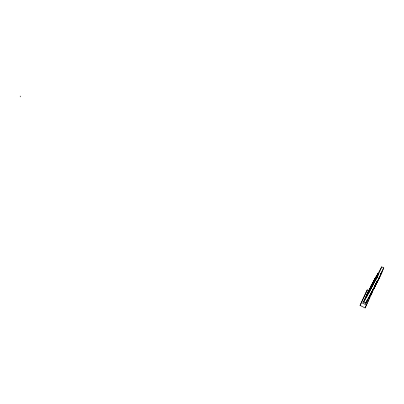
<?xml version="1.0" encoding="UTF-8"?>
<svg xmlns="http://www.w3.org/2000/svg" width="404" height="404" viewBox="0 0 404 404"><rect width="100%" height="100%" fill="white"/><g stroke="black" fill="none" stroke-linecap="round" stroke-linejoin="round"><path stroke-width="0.61" d="M372.089 285.148L372.932 283.406M378.381 273.705L377.674 273.705L376.71 275.937M377.977 273.508L376.715 276.513M372.352 285.088L373.044 283.664L371.402 287.178M370.923 293.516L370.736 293.865M380.568 273.856L380.977 274.048L381.088 273.73M370.034 295.556L370.205 295.157M372.523 284.704L372.675 284.406L372.463 284.82M370.18 295.268L369.519 296.546M371.736 286.481L371.761 286.386M370.306 287.981L370.468 287.603M371.453 286.678L371.604 286.38L370.029 289.779L370.7 288.527M370.771 293.915L370.63 294.198M369.448 289.966L369.276 290.229L370.301 288.047M371.958 286.037L372.054 285.8M370.655 288.466L370.816 288.178L370.609 288.643M371.417 286.784L371.054 287.517M370.503 294.476L370.337 294.854M372.094 285.668L372.468 284.876M371.271 292.713L371.034 293.188L371.347 292.612M368.731 291.516L369.029 290.845M368.938 291.501L369.519 290.234L369.312 290.703M371.978 285.931L372.15 285.552M375.871 278.427L376.255 278.684L378.593 273.69L378.184 273.498L376.71 275.957C377.134 276.599 377.523 275.472 376.851 275.579M370.892 287.976L370.337 289.143M370.064 295.425L369.918 295.748M371.604 286.734L371.882 286.199L371.079 287.835L372.675 284.411M375.902 279.124C376.811 276.013 376.836 276.861 377.099 276.765L376.063 279.038L375.498 278.937L375.649 278.533L376.053 278.73M368.741 291.572L368.241 292.582L368.473 292.127M367.292 294.753L368.029 293.117M370.357 288.774L370.473 288.496M367.721 293.834L367.297 294.733M371.125 286.108L371.433 285.456L370.938 286.512M369.847 289.931L370.301 288.9L369.569 290.562M371.271 287.077L371.983 285.623M368.812 291.35L368.872 291.254M370.564 287.305L370.897 286.683L370.645 287.178L370.741 286.931M370.241 288.113L370.412 287.724M370.746 288.269L371.332 286.946M367.544 294.228L366.923 295.511M369.261 290.779L368.549 292.42M369.099 291.117L369.887 289.491M369.968 289.592L370.362 288.739M368.721 291.951L368.64 292.213M369.7 289.4L369.458 289.82M367.852 293.587L367.994 293.269M368.791 291.41L368.605 291.799M368.786 291.895L368.256 292.976L368.473 292.562M367.675 293.971L368.024 293.137M370.13 288.4L369.711 289.325M375.614 284.562L376.614 282.537L376.311 283.179M376.008 283.78L376.058 283.558M375.326 285.325C375.119 285.779 375.614 284.633 374.937 286.194M374.038 281.174L373.831 281.593L374.816 279.629L374.553 280.144M372.281 284.754L371.998 285.33M370.917 293.95L371.311 293.006M372.907 283.022L373.16 282.517M373.473 282.441L373.013 283.441L373.922 281.654M376.159 283.386L375.725 284.35M371.963 284.527L372.7 283.128M374.639 286.325L374.882 285.81L374.73 286.178M372.342 284.704L373.791 281.527M374.791 286.522L375.053 285.845M372.523 283.421L372.589 283.325M373.316 282.83L373.124 283.189L373.301 282.861M378.346 273.816L377.114 276.154M371.958 291.774L372.069 291.526L371.938 291.819M376.634 276.755L376.579 276.927M375.048 278.856L374.821 279.351L375.871 277.23L374.856 279.502M376.654 276.71L376.811 276.417M373.432 289.325L373.675 288.84L373.316 289.547M374.271 287.845L374.649 287.052M374.457 280.149C375.124 278.906 373.756 281.517 374.346 280.629M371.362 293.077L371.564 292.673L371.326 293.158M372.412 291.188L372.609 290.779L372.367 291.264M372.135 284.411L372.205 284.244M374.564 279.694L374.761 279.321M373.458 281.765L373.655 281.396M373.947 281.356L374.367 280.644L374.22 280.926M374.518 280.118L374.452 280.24M376.765 282.068L376.922 281.825L376.336 283.012M381.644 271.685L381.977 272.054L382.128 271.665L380.775 274.356M376.063 279.038L375.498 278.937L374.705 280.724M374.75 279.477L374.877 279.25M375.76 284.27L376.074 283.623M376.053 283.613L376.018 283.719M372.614 284.189L372.422 284.416L372.902 283.542M372.978 289.926L372.443 291.057L372.624 290.638M375.008 286.224L375.129 286.007M374.574 287.244L374.468 287.441M373.468 282.467L373.453 282.608M370.953 293.839L371.109 293.491L370.736 294.253M376.755 281.851L377.159 282.048L377.785 280.618M380.24 275.589L379.553 277.164M366.408 301.394L365.655 303.116L379.184 278.447L383.8 267.852L381.719 266.867L378.119 273.523M368.852 297.283L369.104 297.405L370.811 293.501M370.534 294.238L369.185 297.238L368.933 297.117M370.039 295.516L371.412 292.526M371.645 292.097L370.165 295.455L369.913 295.329M371.215 293.38L371.417 293.006M371.301 293.223L371.71 292.238M371.948 291.703L373.503 288.81M372.241 291.052L372.402 290.658M371.21 293.551L372.927 289.638M372.251 291.486L372.458 291.107M373.139 289.461L373.281 289.153M368.902 290.703L367.231 289.89L360.065 305.429L365.105 307.929L367.286 302.939M367.771 301.833L368.499 300.172M368.983 299.061L369.711 297.4M373.402 289.39L373.745 288.592L373.574 289.047M373.922 288.214L374.094 287.895L373.897 288.32M375.346 284.865L374.119 287.683L374.377 287.805L369.104 297.405M376.265 282.815L376.447 282.391M365.105 307.929L372.246 292.329L370.675 295.183M373.326 289.693L375.776 284.108M374.038 288.264L374.321 287.653M374.483 287.219L374.311 287.577L374.559 287.254M374.543 287.143L374.927 286.436M376.457 282.871L374.957 286.325M374.377 287.805L377.275 281.149M376.629 282.775L377.003 282.012L376.669 282.684M376.952 282.012L377.376 281.169M372.155 284.138L371.862 284.724L372.246 283.956M371.72 286.754L376.417 276.084L376.669 276.205L371.978 286.88L371.725 286.724L366.509 296.364L366.761 296.491L367.862 293.991M371.665 287.118L375.579 278.24L375.326 278.119L370.685 288.648L370.938 288.769M374.144 282.133L374.21 281.846M374.523 281.27L373.897 282.553M374.755 280.947L374.356 281.851M377.245 275.432L375.018 280.346M377.24 275.346L377.604 274.619M377.488 274.882L377.291 275.286L377.422 274.998M375.846 278.487L378.184 273.498M377.462 275.301L378.078 273.897L377.674 273.705M371.266 285.845L368.079 291.754L363.519 302.066L365.807 303.192L367.569 299.172M368.079 291.754L363.676 302.142L377.078 277.442L381.719 266.867M366.509 296.364L371.175 285.8L371.422 285.921L368.519 291.289M363.519 302.066L366.686 296.223L371.377 285.583M367.559 294.415L372.18 283.951M368.801 291.86L369.231 290.764M370.63 287.709L370.756 287.471M370.771 287.385L371.114 286.719M372.306 283.82L370.902 287.098L371.392 286.088L371.17 285.825M368.089 293.92L369.054 291.733M371.614 285.956L371.468 286.269M371.968 285.113L372.589 283.79L372.215 284.542M372.008 285.017L372.68 283.598M373.033 282.689L373.24 282.27M369.569 290.986L368.847 292.632L368.589 292.506L373.22 282.022C373.316 283.209 373.2 282.452 373.341 282.537M372.261 284.8L372.574 284.214M373.463 282.174L373.695 281.719L373.321 282.477L373.533 282.108M373.7 281.623L374.225 280.538M373.942 281.068L375.427 278.235M374.139 280.623L374.321 280.209M374.508 279.79L374.69 279.482M370.13 290.158L371.099 287.961M373.574 282.33L373.604 282.149M373.917 281.573L374.559 280.214M374.261 280.775L375.437 278.033M370.407 289.542L371.135 287.895M370.811 294.102L371.003 293.718M360.065 305.429L367.231 289.89M375.104 285.729L375.245 285.497M376.73 282.578L377.129 281.739M377.124 276.71L378.316 274.255M377.993 280.144L378.164 279.76M374.846 286.33L375.013 286.022M372.958 289.926L372.857 290.153M380.376 274.932L380.558 274.538M379.472 277.336L379.174 277.977M380.709 274.498L380.538 274.856M370.882 286.668L371.059 286.264M370.347 287.85L370.594 287.375M369.271 290.365L368.665 291.617M369.276 290.229L369.503 289.794M368.988 290.986L369.115 290.734M369.301 290.658L369.519 290.234M368.514 292.44L368.731 292.016M369.559 290.511L369.771 290.057L369.301 291.052L369.519 290.633M370.857 288.001L371.079 287.572M371.392 286.789L371.513 286.577M372.402 284.977L371.927 285.981M368.276 292.612L367.832 293.501M369.423 290.431L369.544 290.138M369.948 289.688L369.822 289.865M370.448 294.526L370.256 294.991M371.236 286.143L371.448 285.663M370.892 287.229L370.084 288.951L370.549 288.007M374.463 281.608L374.826 280.861M375.008 280.527L374.569 281.421L375.114 280.28M371.786 285.002L371.599 285.426M371.796 285.067L372.034 284.618M374.877 279.381L375.119 278.917M376.245 277.553L376.503 277.033M371.175 293.243L371.428 292.713L371.266 293.031M375.432 284.769L374.725 286.325M378.684 278.684L380.204 275.604M375.553 278.79L376.129 277.624M374.442 281.315L375.331 279.442M375.639 278.74L375.321 279.315M373.634 283.148L373.963 282.497M373.947 282.441L374.24 281.921M373.569 283.305L373.826 282.709M371.635 292.314L371.508 292.567L371.731 292.092M375.548 284.537L375.74 284.118L375.548 284.532M380.674 274.306L381.745 272.139M377.159 282.048L379.083 278.154M371.326 285.936L371.453 285.684M371.887 284.86L372.059 284.542M374.968 279.174L375.139 278.826M372.432 284.492L372.564 284.234M376.371 277.073L376.119 277.498M375.917 278.109L376.063 277.775M376.371 277.27L376.594 276.851M376.664 282.366L376.856 281.987M372.806 283.765L372.675 284.022M371.559 285.653L371.266 286.264L371.473 285.906M374.341 280.583L374.675 279.916M373.66 282.138L374.129 281.184L373.968 281.442M375.811 278.603L376.033 278.169L375.407 279.462M371.478 285.83L371.609 285.572M370.291 288.517L370.372 288.335M372.852 283.588L372.998 283.295M373.872 281.699L374.033 281.381L373.644 282.078M374.185 282.3L374.296 282.048M370.973 286.926L371.332 286.194L371.185 286.502M376.291 283.34L375.922 284.068L376.134 283.699M375.235 285.633L375.614 284.87L375.452 285.189M372.619 290.168L372.781 289.85M376.053 283.881L375.553 284.911M375.215 285.285L375.356 285.002M374.922 285.936L374.766 286.123M373.266 282.719L372.953 283.315L373.109 283.078M375.397 279.154L376.437 276.922L376.225 277.407M375.119 280.113L375.811 278.704M372.013 284.441L371.71 285.083M371.135 285.971L376.417 276.084M373.195 282.351L373.735 281.204M374.301 280.28L374.846 279.129M371.609 285.315L371.922 284.865M371.953 284.709L372.342 283.936M373.296 282.204L372.746 283.34L372.912 283.027M371.66 285.497L377.523 274.634M370.418 288.193L371.034 286.906M371.518 286.173L371.978 285.174M376.568 276.826L377.058 275.821M376.144 277.78L376.422 277.27M370.261 288.81L370.933 287.567M376.038 278.033L376.311 277.523M367.761 293.683L368.089 293.051M375.316 279.826L374.841 280.745L375.538 279.24L375.23 279.871M367.948 293.617L368.61 292.385M368.983 291.708L369.65 290.466M382.3 270.594L383.8 267.852M376.402 283.234L376.796 282.472M371.362 292.91L371.736 292.254M374.306 287.618L375.064 286.133M365.807 303.192L369.009 297.359M370.66 294.425L370.943 293.87M373.902 288.481L374.18 287.89M374.25 282.123L373.897 282.901L374.538 281.598L374.316 281.941M375.942 278.25L376.159 277.901M375.543 284.931L375.71 284.674M376.639 276.548L376.881 276.846M380.977 274.048L380.75 273.745M377.831 273.892L378.24 274.084M377.351 275.387L377.76 275.579M377.073 275.745L377.482 275.942M376.957 275.876L377.366 276.068M376.922 276.306L377.331 276.498M376.336 276.25L376.594 276.371M377.078 277.442L379.184 278.447M375.291 278.189L375.543 278.311M374.523 280.199L374.271 280.078L369.635 290.587L369.887 290.708M373.074 289.572L373.367 289.628M370.721 288.577L370.978 288.703M372.049 291.441L372.301 291.562M369.67 290.516L369.923 290.643M370.958 293.425L371.246 293.481M368.63 292.44L368.882 292.562M369.948 295.263L370.2 295.385M366.686 296.223L366.59 296.203M361.585 302.606L366.665 305.116M20.2 96.071L20.326 96.834M375.195 285.153L375.205 285.158"/></g></svg>
